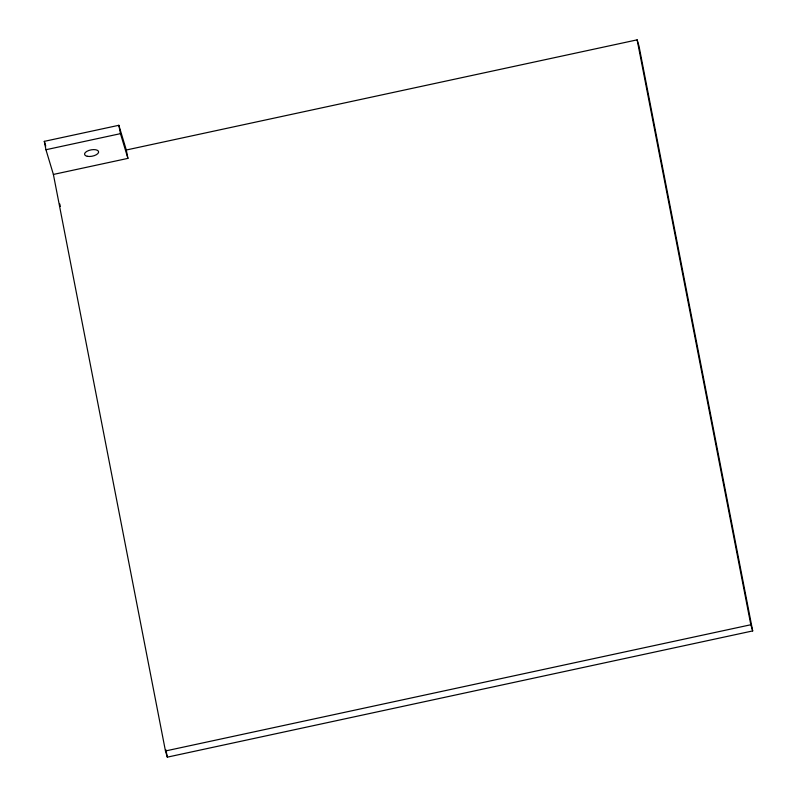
<?xml version="1.0" encoding="UTF-8"?>
<svg xmlns="http://www.w3.org/2000/svg" width="797" height="797" viewBox="0 0 797 797"><rect width="100%" height="100%" fill="white"/><g stroke="black" fill="none" stroke-linecap="round" stroke-linejoin="round"><path stroke-width="1.2" d="M44.313 141.358L118.843 125.288L126.295 150.005L127.919 158.374L53.389 174.443L45.947 149.726L44.313 141.358L45.748 146.11M45.947 149.726L120.467 133.657L127.919 158.374M126.295 150.005L637.132 39.85L638.995 46.027L752.687 630.925L167.32 757.15L165.457 750.973L53.389 174.443M165.457 750.973L750.824 624.748L752.687 630.925M637.132 39.85L750.824 624.748M118.843 125.288L120.467 133.657M59.805 204.002L60.273 206.443M165.896 749.828L167.32 757.15M87.301 156.292A7.153 3.218 -11 0 0 98.579 152.386A7.153 3.218 -11 0 0 88.875 150.444A7.153 3.218 -11 0 0 87.301 156.292"/></g></svg>
